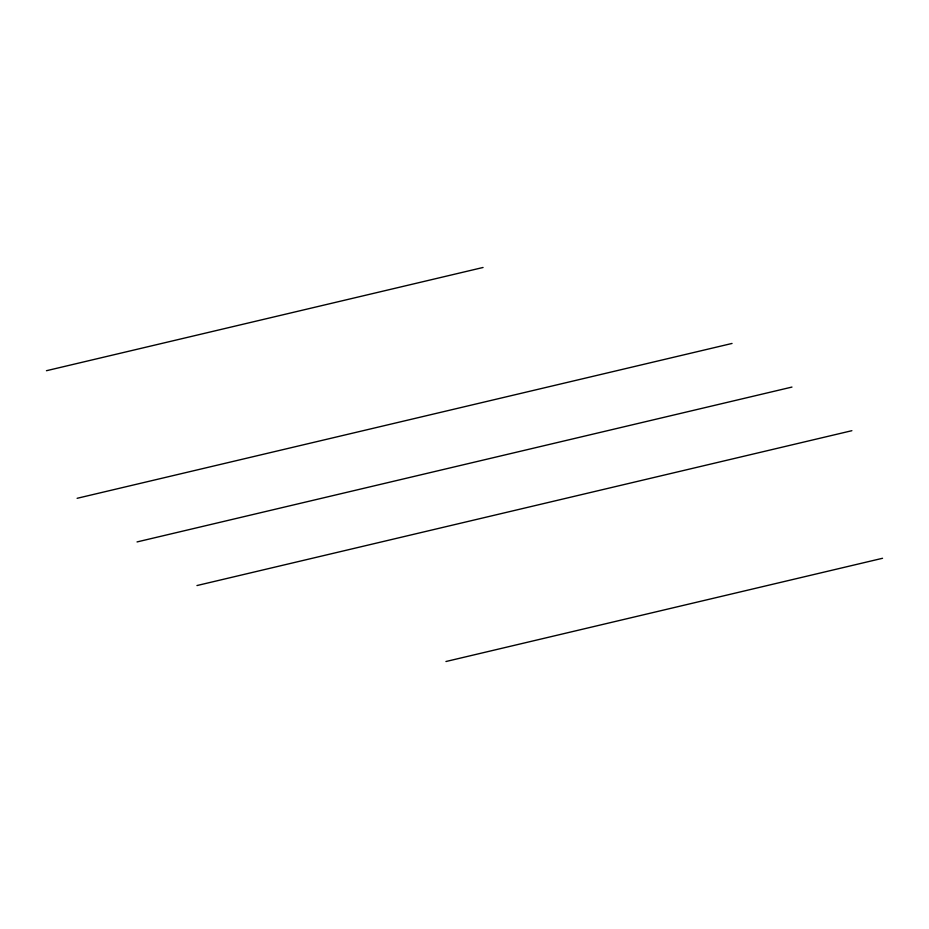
<?xml version="1.0" encoding="UTF-8"?>
<svg xmlns="http://www.w3.org/2000/svg" width="929" height="929" viewBox="0 0 929 929"><rect width="100%" height="100%" fill="white"/><g stroke="black" fill="none" stroke-linecap="round" stroke-linejoin="round"><path stroke-width="1.39" d="M46.45 370.717L483.057 267.482M77.119 498.304L732.04 343.451M137.039 541.932L791.961 387.068M196.96 585.549L851.881 430.696M445.943 661.518L882.55 558.283"/></g></svg>
